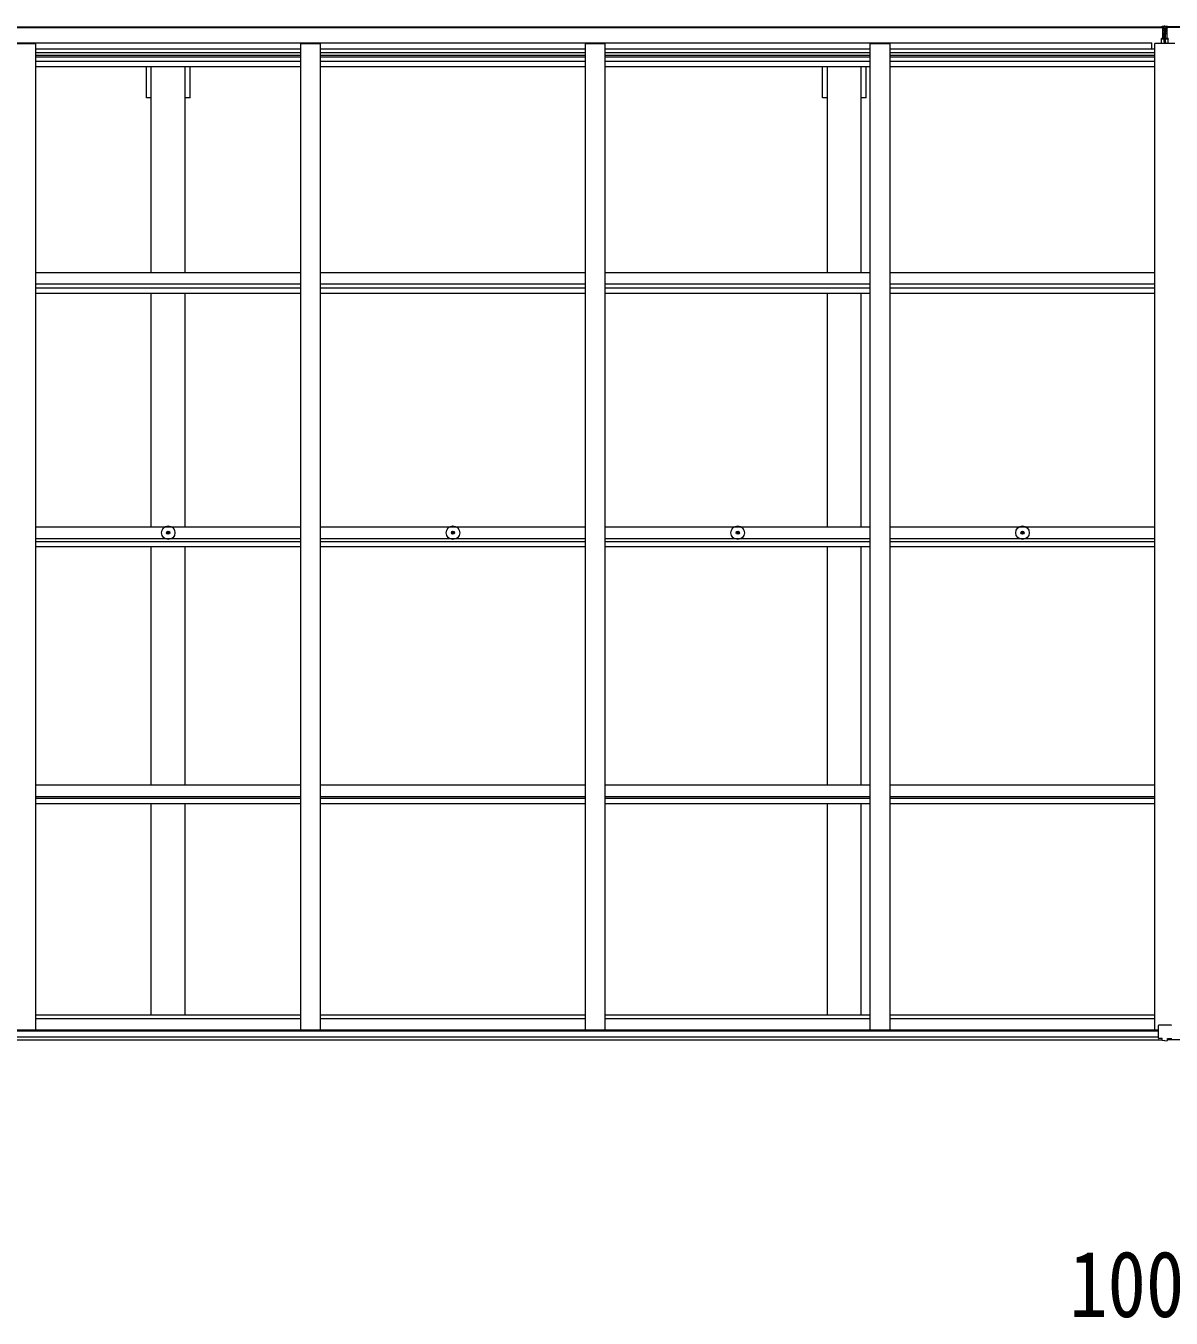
# Model space of a CAD drawing. Units: millimetres at full size; details may follow other scales. Extents: x -9783 to 9892, y -6828 to 6752.
# Drawn here: x -467 to 2413, y 692 to 3942 of the extents above; entities that cross this region are included whole.
import ezdxf
from ezdxf.enums import TextEntityAlignment as Align

# ---------------------------------------------------------------- set-up
doc = ezdxf.new("R2010")
doc.units = ezdxf.units.MM
doc.header["$LTSCALE"] = 35
for name, color, linetype, lineweight in [('0-1_本体', 4, 'Continuous', 9), ('0-2_部品', 7, 'Continuous', 9), ('0-3_ELV2', 7, 'Continuous', 9), ('0-A_寸法', 6, 'Continuous', 9)]:
    doc.layers.add(name, color=color, linetype=linetype, lineweight=lineweight)
doc.styles.add('ＭＳ ゴシック', font='')
doc.styles.get('ＭＳ ゴシック').set_extended_font_data('MS Gothic')

msp = doc.modelspace()

# ---------------------------------------------------------------- linework, layer by layer
at = {"layer": '0-1_本体'}
for p, q in [((-2613.66, 3939.59), (2395.34, 3939.59)), ((-2613.66, 3937.52), (2395.34, 3937.52)), ((7407.34, 3939.59), (2398.34, 3939.59)), ((7407.34, 3937.52), (2398.34, 3937.52)), ((-2582.66, 3899.32), (2364.34, 3899.32)), ((-492.16, 3897.25), (-442.16, 3897.25)), ((-442.16, 1417.37), (-442.16, 3897.25)), ((-442.16, 3884.25), (223.84, 3884.25)), ((-442.16, 3874.88), (223.84, 3874.88)), ((-442.16, 3867.81), (223.84, 3867.81)), ((223.84, 3897.25), (273.84, 3897.25)), ((223.84, 1417.37), (223.84, 3897.25)), ((273.84, 1417.37), (273.84, 3897.25)), ((273.84, 3884.25), (939.84, 3884.25)), ((273.84, 3874.88), (939.84, 3874.88)), ((273.84, 3867.81), (939.84, 3867.81)), ((939.84, 3897.25), (989.84, 3897.25)), ((939.84, 1417.37), (939.84, 3897.25)), ((989.84, 1417.37), (989.84, 3897.25)), ((989.84, 3884.25), (1655.84, 3884.25)), ((989.84, 3874.88), (1655.84, 3874.88)), ((989.84, 3867.81), (1655.84, 3867.81)), ((1655.84, 3897.25), (1705.84, 3897.25)), ((1655.84, 1417.37), (1655.84, 3897.25)), ((1705.84, 1417.37), (1705.84, 3897.25)), ((1705.84, 3884.25), (2371.84, 3884.25)), ((1705.84, 3874.88), (2371.84, 3874.88)), ((1705.84, 3867.81), (2371.84, 3867.81)), ((2364.34, 3884.25), (2364.34, 3899.32)), ((2371.84, 1417.36), (2371.84, 3897.67)), ((2421.84, 3897.67), (2371.84, 3897.67)), ((-442.16, 3864.02), (223.84, 3864.02)), ((-442.16, 3852.68), (223.84, 3852.68)), ((-442.16, 3839.86), (223.84, 3839.86)), ((-151.66, 3321.85), (-151.66, 3839.86)), ((-66.66, 3321.85), (-66.66, 3839.86)), ((-54.16, 3760.86), (-54.16, 3839.86)), ((273.84, 3864.02), (939.84, 3864.02)), ((273.84, 3852.68), (939.84, 3852.68)), ((273.84, 3839.86), (939.84, 3839.86)), ((989.84, 3864.02), (1655.84, 3864.02)), ((989.84, 3852.68), (1655.84, 3852.68)), ((989.84, 3839.86), (1655.84, 3839.86)), ((1548.34, 3321.85), (1548.34, 3839.86)), ((1633.34, 3321.85), (1633.34, 3839.86)), ((1645.84, 3760.86), (1645.84, 3839.86)), ((1705.84, 3864.02), (2371.84, 3864.02)), ((1705.84, 3852.68), (2371.84, 3852.68)), ((1705.84, 3839.86), (2371.84, 3839.86)), ((-54.16, 3760.86), (-66.66, 3760.86)), ((1645.84, 3760.86), (1633.34, 3760.86)), ((-442.16, 3321.85), (223.84, 3321.85)), ((273.84, 3321.85), (939.84, 3321.85)), ((989.84, 3321.85), (1655.84, 3321.85)), ((1705.84, 3321.85), (2371.84, 3321.85)), ((-442.16, 3292.88), (223.84, 3292.88)), ((-442.16, 3282.78), (223.84, 3282.78)), ((273.84, 3292.88), (939.84, 3292.88)), ((273.84, 3282.78), (939.84, 3282.78)), ((989.84, 3292.88), (1655.84, 3292.88)), ((989.84, 3282.78), (1655.84, 3282.78)), ((1705.84, 3292.88), (2371.84, 3292.88)), ((1705.84, 3282.78), (2371.84, 3282.78)), ((-442.16, 3269.91), (223.84, 3269.91)), ((-151.66, 2681.94), (-151.66, 3269.91)), ((-66.66, 2681.94), (-66.66, 3269.91)), ((273.84, 3269.91), (939.84, 3269.91)), ((989.84, 3269.91), (1655.84, 3269.91)), ((1548.34, 2681.94), (1548.34, 3269.91)), ((1633.34, 2681.94), (1633.34, 3269.91)), ((1705.84, 3269.91), (2371.84, 3269.91)), ((-442.16, 2681.94), (223.84, 2681.94)), ((273.84, 2681.94), (939.84, 2681.94)), ((989.84, 2681.94), (1655.84, 2681.94)), ((1705.84, 2681.94), (2371.84, 2681.94)), ((-442.16, 2652.5), (223.84, 2652.5)), ((-442.16, 2645.39), (223.84, 2645.39)), ((-442.16, 2632.41), (223.84, 2632.41)), ((-151.66, 2033.33), (-151.66, 2632.41)), ((-66.66, 2033.33), (-66.66, 2632.41)), ((273.84, 2652.5), (939.84, 2652.5)), ((273.84, 2645.39), (939.84, 2645.39)), ((273.84, 2632.41), (939.84, 2632.41)), ((989.84, 2652.5), (1655.84, 2652.5)), ((989.84, 2645.39), (1655.84, 2645.39)), ((989.84, 2632.41), (1655.84, 2632.41)), ((1548.34, 2033.33), (1548.34, 2632.41)), ((1633.34, 2033.33), (1633.34, 2632.41)), ((1705.84, 2652.5), (2371.84, 2652.5)), ((1705.84, 2645.39), (2371.84, 2645.39)), ((1705.84, 2632.41), (2371.84, 2632.41)), ((-442.16, 2033.33), (223.84, 2033.33)), ((273.84, 2033.33), (939.84, 2033.33)), ((989.84, 2033.33), (1655.84, 2033.33)), ((1705.84, 2033.33), (2371.84, 2033.33)), ((-442.16, 2003.54), (223.84, 2003.54)), ((-442.16, 1999.67), (223.84, 1999.67)), ((-442.16, 1986.65), (223.84, 1986.65)), ((-151.66, 1454.61), (-151.66, 1986.65)), ((-66.66, 1454.61), (-66.66, 1986.65)), ((273.84, 2003.54), (939.84, 2003.54)), ((273.84, 1999.67), (939.84, 1999.67)), ((273.84, 1986.65), (939.84, 1986.65)), ((989.84, 2003.54), (1655.84, 2003.54)), ((989.84, 1999.67), (1655.84, 1999.67)), ((989.84, 1986.65), (1655.84, 1986.65)), ((1548.34, 1454.61), (1548.34, 1986.65)), ((1633.34, 1454.61), (1633.34, 1986.65)), ((1705.84, 2003.54), (2371.84, 2003.54)), ((1705.84, 1999.67), (2371.84, 1999.67)), ((1705.84, 1986.65), (2371.84, 1986.65)), ((-442.16, 1454.61), (223.84, 1454.61)), ((-442.16, 1445.48), (223.84, 1445.48)), ((273.84, 1454.61), (939.84, 1454.61)), ((273.84, 1445.48), (939.84, 1445.48)), ((989.84, 1454.61), (1655.84, 1454.61)), ((989.84, 1445.48), (1655.84, 1445.48)), ((1705.84, 1454.61), (2371.84, 1454.61)), ((1705.84, 1445.48), (2371.84, 1445.48)), ((-2599.21, 1417.37), (2380.88, 1417.37)), ((-2598.66, 1415.02), (2380.34, 1415.02)), ((-2598.66, 1399.36), (2380.34, 1399.36)), ((-2608.66, 1391.92), (2390.34, 1391.92)), ((7402.34, 1391.92), (2403.34, 1391.92))]:
    msp.add_line(p, q, dxfattribs=at)
for points in [[(-151.66, 3760.86), (-164.16, 3760.86), (-164.16, 3839.86)], [(1548.34, 3760.86), (1535.84, 3760.86), (1535.84, 3839.86)]]:
    msp.add_lwpolyline(points, dxfattribs=at)
at = {"layer": '0-2_部品'}
for p, q in [((-111.41, 2667.73), (-110.3, 2667.75)), ((-111.41, 2666.73), (-110.3, 2666.71)), ((-110.3, 2667.75), (-109.78, 2667.85)), ((-110.3, 2666.71), (-109.78, 2666.61)), ((-109.68, 2668.37), (-109.78, 2667.85)), ((-109.68, 2666.09), (-109.78, 2666.61)), ((-109.66, 2669.48), (-109.68, 2668.37)), ((-109.66, 2664.99), (-109.68, 2666.09)), ((-108.66, 2669.48), (-108.64, 2668.37)), ((-108.66, 2664.99), (-108.64, 2666.09)), ((-108.64, 2668.37), (-108.54, 2667.85)), ((-108.64, 2666.09), (-108.54, 2666.61)), ((-108.03, 2667.75), (-108.54, 2667.85)), ((-108.03, 2666.71), (-108.54, 2666.61)), ((-106.92, 2667.73), (-108.03, 2667.75)), ((-106.92, 2666.73), (-108.03, 2666.71)), ((604.59, 2667.73), (605.7, 2667.75)), ((604.59, 2666.73), (605.7, 2666.71)), ((605.7, 2667.75), (606.22, 2667.85)), ((605.7, 2666.71), (606.22, 2666.61)), ((606.32, 2668.37), (606.22, 2667.85)), ((606.32, 2666.09), (606.22, 2666.61)), ((606.34, 2669.48), (606.32, 2668.37)), ((606.34, 2664.99), (606.32, 2666.09)), ((607.34, 2669.48), (607.36, 2668.37)), ((607.34, 2664.99), (607.36, 2666.09)), ((607.36, 2668.37), (607.46, 2667.85)), ((607.36, 2666.09), (607.46, 2666.61)), ((607.97, 2667.75), (607.46, 2667.85)), ((607.97, 2666.71), (607.46, 2666.61)), ((609.08, 2667.73), (607.97, 2667.75)), ((609.08, 2666.73), (607.97, 2666.71)), ((1320.59, 2667.73), (1321.7, 2667.75)), ((1320.59, 2666.73), (1321.7, 2666.71)), ((1321.7, 2667.75), (1322.22, 2667.85)), ((1321.7, 2666.71), (1322.22, 2666.61)), ((1322.32, 2668.37), (1322.22, 2667.85)), ((1322.32, 2666.09), (1322.22, 2666.61)), ((1322.34, 2669.48), (1322.32, 2668.37)), ((1322.34, 2664.99), (1322.32, 2666.09)), ((1323.34, 2669.48), (1323.36, 2668.37)), ((1323.34, 2664.99), (1323.36, 2666.09)), ((1323.36, 2668.37), (1323.46, 2667.85)), ((1323.36, 2666.09), (1323.46, 2666.61)), ((1323.97, 2667.75), (1323.46, 2667.85)), ((1323.97, 2666.71), (1323.46, 2666.61)), ((1325.08, 2667.73), (1323.97, 2667.75)), ((1325.08, 2666.73), (1323.97, 2666.71)), ((2036.59, 2667.73), (2037.7, 2667.75)), ((2036.59, 2666.73), (2037.7, 2666.71)), ((2037.7, 2667.75), (2038.22, 2667.85)), ((2037.7, 2666.71), (2038.22, 2666.61)), ((2038.32, 2668.37), (2038.22, 2667.85)), ((2038.32, 2666.09), (2038.22, 2666.61)), ((2038.34, 2669.48), (2038.32, 2668.37)), ((2038.34, 2664.99), (2038.32, 2666.09)), ((2039.34, 2669.48), (2039.36, 2668.37)), ((2039.34, 2664.99), (2039.36, 2666.09)), ((2039.36, 2668.37), (2039.46, 2667.85)), ((2039.36, 2666.09), (2039.46, 2666.61)), ((2039.97, 2667.75), (2039.46, 2667.85)), ((2039.97, 2666.71), (2039.46, 2666.61)), ((2041.08, 2667.73), (2039.97, 2667.75)), ((2041.08, 2666.73), (2039.97, 2666.71))]:
    msp.add_line(p, q, dxfattribs=at)
for centre, radius in [((-109.16, 2667.23), 17), ((-109.16, 2667.23), 4), ((606.84, 2667.23), 17), ((606.84, 2667.23), 4), ((1322.84, 2667.23), 17), ((1322.84, 2667.23), 4), ((2038.84, 2667.23), 17), ((2038.84, 2667.23), 4)]:
    msp.add_circle(centre, radius, dxfattribs=at)
for centre, start, end in [((-109.16, 2667.23), 167.44414, 192.55586), ((-109.16, 2667.23), 77.44414, 102.55586), ((-109.16, 2667.23), 257.44414, 282.55586), ((-109.16, 2667.23), 347.44414, 12.55586), ((606.84, 2667.23), 167.44414, 192.55586), ((606.84, 2667.23), 77.44414, 102.55586), ((606.84, 2667.23), 257.44414, 282.55586), ((606.84, 2667.23), 347.44414, 12.55586), ((1322.84, 2667.23), 167.44414, 192.55586), ((1322.84, 2667.23), 77.44414, 102.55586), ((1322.84, 2667.23), 257.44414, 282.55586), ((1322.84, 2667.23), 347.44414, 12.55586), ((2038.84, 2667.23), 167.44414, 192.55586), ((2038.84, 2667.23), 77.44414, 102.55586), ((2038.84, 2667.23), 257.44414, 282.55586), ((2038.84, 2667.23), 347.44414, 12.55586)]:
    msp.add_arc(centre, 2.3, start, end, dxfattribs=at)
at = {"layer": '0-3_ELV2'}
for p, q in [((2390.34, 3941.5), (2395.18, 3941.79)), ((2390.34, 3938.5), (2390.34, 3941.5)), ((2395.34, 3938.8), (2390.34, 3938.5)), ((2390.34, 3937), (2390.34, 3938.5)), ((2391.34, 3936), (2395.34, 3936)), ((2391.34, 3934.17), (2391.34, 3936)), ((2391.34, 3934.17), (2395.34, 3934.1)), ((2391.34, 3930.57), (2391.34, 3934.17)), ((2395.18, 3941.79), (2396.84, 3941.9)), ((2396.84, 3938.89), (2395.34, 3938.8)), ((2395.34, 3936), (2395.34, 3938.8)), ((2395.34, 3936), (2395.34, 3925.28)), ((2396.84, 3941.9), (2396.84, 3938.89)), ((2403.34, 3938.49), (2396.84, 3938.89)), ((2398.34, 3936), (2402.34, 3936)), ((2398.34, 3936), (2398.34, 3925.28)), ((2398.34, 3934.1), (2402.34, 3934.1)), ((2402.34, 3934.1), (2402.34, 3936)), ((2403.34, 3937), (2403.34, 3938.49)), ((2388.34, 3910.44), (2395.34, 3910.5)), ((2388.34, 3909.06), (2395.34, 3909)), ((2388.34, 3897.67), (2388.34, 3908.56)), ((2391.34, 3930.57), (2395.34, 3930.5)), ((2391.34, 3922.33), (2391.34, 3930.57)), ((2391.34, 3922.33), (2395.34, 3922.3)), ((2391.34, 3910.46), (2391.34, 3922.33)), ((2395.34, 3925.28), (2398.34, 3925.28)), ((2395.34, 3918.21), (2395.34, 3925.28)), ((2395.34, 3918.21), (2398.34, 3918.21)), ((2395.34, 3908.57), (2395.34, 3918.21)), ((2395.34, 3908.57), (2398.34, 3908.57)), ((2395.34, 3901.5), (2395.34, 3908.57)), ((2395.34, 3901.5), (2398.34, 3901.5)), ((2395.34, 3901.5), (2395.34, 3897.67)), ((2398.34, 3918.21), (2398.34, 3925.28)), ((2398.34, 3908.57), (2398.34, 3918.21)), ((2405.34, 3909.94), (2398.34, 3910)), ((2398.34, 3901.5), (2398.34, 3908.57)), ((2398.34, 3901.5), (2398.34, 3897.67)), ((2402.34, 3910.46), (2402.34, 3922.3)), ((2405.34, 3909.06), (2405.34, 3909.94)), ((2405.34, 3897.67), (2405.34, 3908.56)), ((2380.34, 1395.9), (2380.34, 1428.22)), ((2412.34, 1429.22), (2381.34, 1429.22)), ((2380.34, 1395.9), (2380.34, 1395.86)), ((2390.34, 1395.13), (2381.34, 1395.18)), ((2403.34, 1395.13), (2412.34, 1395.18))]:
    msp.add_line(p, q, dxfattribs=at)
for points in [[(2396.84, 3941.9), (2403.34, 3941.5), (2403.34, 3938.49)], [(2398.34, 3930.5), (2402.34, 3930.5), (2402.34, 3934.1)], [(2395.34, 3910), (2388.34, 3909.94), (2388.34, 3910.44)], [(2395.34, 3908.5), (2388.34, 3908.56), (2388.34, 3909.06), (2388.34, 3909.94)], [(2398.34, 3922.3), (2402.34, 3922.3), (2402.34, 3930.5)], [(2398.34, 3910.5), (2405.34, 3910.44), (2405.34, 3909.94)], [(2398.34, 3909), (2405.34, 3909.06), (2405.34, 3908.56), (2398.34, 3908.5)], [(2396.84, 1389.7), (2390.34, 1390.1), (2390.34, 1395.13)], [(2396.84, 1389.7), (2403.34, 1390.1), (2403.34, 1395.13)]]:
    msp.add_lwpolyline(points, dxfattribs=at)
for centre, start, end in [((2391.34, 3937), 180, 270), ((2402.34, 3937), 270, 0), ((2381.34, 1428.22), 90, 180), ((2412.34, 1428.22), 0, 90)]:
    msp.add_arc(centre, 1, start, end, dxfattribs=at)
for centre, major_axis, ratio, start_param, end_param in [((2395.36, 3938.8), (0.18, -2.99), 0.008711, 3.1415927, 4.7113235), ((2223.47, 3928.29), (171.87, 10.52), 0.017422, 6.2821194, 6.2831848), ((2381.34, 1395.89), (1, -0.012), 0.707053, 3.2044821, 4.7211143), ((2412.34, 1395.89), (-1, -0.012), 0.707053, 1.562071, 3.0787032)]:
    msp.add_ellipse(centre, major_axis=major_axis, ratio=ratio, start_param=start_param, end_param=end_param, dxfattribs=at)

# ---------------------------------------------------------------- texts
at = {"layer": '0-A_寸法', "color": 7, "style": 'ＭＳ ゴシック', "width": 0.85}
msp.add_text('10064', height=166.8, dxfattribs=at).set_placement((2156.21, 644.82), align=Align.BOTTOM_LEFT)

doc.saveas('drawing.dxf')
